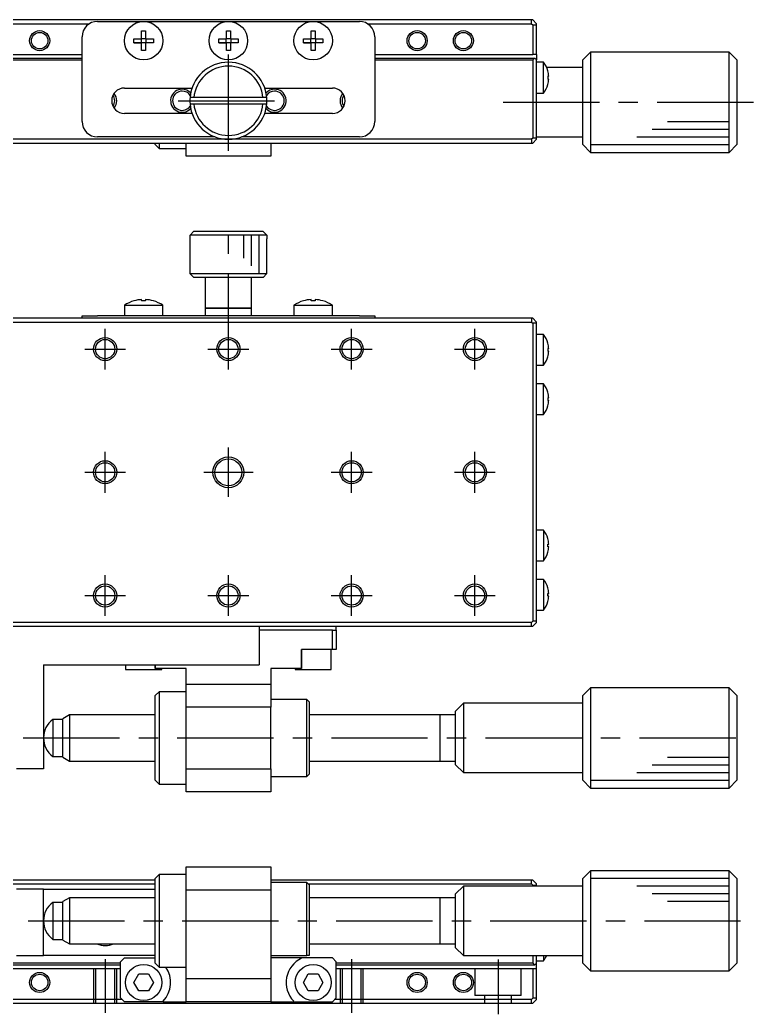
# Model space of a CAD drawing. Extents: x 18 to 300, y 13 to 153.
# Drawn here: x 66.6 to 162.1, y 23.5 to 152.6 of the extents above; entities that cross this region are included whole.
import ezdxf

# ---------------------------------------------------------------- set-up
doc = ezdxf.new("R2010")
doc.units = 0
doc.header["$LTSCALE"] = 10
doc.linetypes.add('CENTER', pattern=[2, 1.25, -0.25, 0.25, -0.25])
doc.linetypes.add('DASHED', pattern=[3.5, 2, -1.5])
doc.layers.get('0').update_dxf_attribs({"linetype": 'CONTINUOUS'})
doc.layers.add('CENTER', color=1, linetype='CENTER')

msp = doc.modelspace()

# ---------------------------------------------------------------- linework, layer by layer
at = {"color": 7, "linetype": 'CONTINUOUS'}
for p, q in [((133.044929, 152.6), (54.344929, 152.6)), ((76.694929, 152.4), (82.694929, 152.4)), ((82.694929, 152.4), (93.694929, 152.4)), ((93.694929, 152.4), (104.694929, 152.4)), ((104.694929, 152.4), (110.694929, 152.4)), ((133.044929, 152.1), (133.044929, 152.6)), ((133.194929, 152.6), (133.044929, 152.6)), ((133.694929, 152.1), (133.194929, 152.6)), ((54.344929, 152.1), (75.641364, 152.1)), ((82.434929, 151.15859), (82.954929, 151.15859)), ((82.434929, 150.16), (82.434929, 151.15859)), ((82.954929, 151.15859), (82.954929, 150.16)), ((93.434929, 151.15859), (93.954929, 151.15859)), ((93.434929, 150.16), (93.434929, 151.15859)), ((93.954929, 151.15859), (93.954929, 150.16)), ((104.434929, 151.15859), (104.954929, 151.15859)), ((104.434929, 150.16), (104.434929, 151.15859)), ((104.954929, 151.15859), (104.954929, 150.16)), ((111.748495, 152.1), (133.044929, 152.1)), ((133.044929, 152.1), (133.194929, 151.95)), ((133.194929, 151.95), (133.194929, 148.1)), ((133.194929, 151.95), (133.694929, 151.95)), ((133.694929, 151.95), (133.694929, 152.1)), ((133.694929, 148.1), (133.694929, 151.95)), ((74.694929, 139.4), (74.694929, 150.4)), ((81.43634, 149.64), (81.43634, 150.16)), ((81.43634, 150.16), (82.434929, 150.16)), ((82.393555, 149.64), (82.393555, 150.16)), ((82.434929, 150.201375), (82.954929, 150.201375)), ((82.954929, 150.16), (83.953519, 150.16)), ((82.996304, 150.16), (82.996304, 149.64)), ((83.953519, 150.16), (83.953519, 149.64)), ((92.43634, 149.64), (92.43634, 150.16)), ((92.43634, 150.16), (93.434929, 150.16)), ((93.393555, 149.64), (93.393555, 150.16)), ((93.434929, 150.201375), (93.954929, 150.201375)), ((93.954929, 150.16), (94.953519, 150.16)), ((93.996304, 150.16), (93.996304, 149.64)), ((94.953519, 150.16), (94.953519, 149.64)), ((103.43634, 149.64), (103.43634, 150.16)), ((103.43634, 150.16), (104.434929, 150.16)), ((104.393555, 149.64), (104.393555, 150.16)), ((104.434929, 150.201375), (104.954929, 150.201375)), ((104.954929, 150.16), (105.953519, 150.16)), ((104.996304, 150.16), (104.996304, 149.64)), ((105.953519, 150.16), (105.953519, 149.64)), ((112.694929, 150.4), (112.694929, 139.4)), ((82.434929, 149.64), (81.43634, 149.64)), ((81.43634, 149.64), (82.393555, 149.64)), ((82.434929, 149.64), (82.393555, 149.64)), ((82.434929, 148.64141), (82.434929, 149.64)), ((82.954929, 149.598625), (82.434929, 149.598625)), ((82.954929, 148.64141), (82.434929, 148.64141)), ((82.954929, 149.64), (82.954929, 148.64141)), ((83.953519, 149.64), (82.954929, 149.64)), ((82.996304, 149.64), (82.954929, 149.64)), ((83.953519, 149.64), (82.996304, 149.64)), ((93.434929, 149.64), (92.43634, 149.64)), ((92.43634, 149.64), (93.393555, 149.64)), ((93.434929, 149.64), (93.393555, 149.64)), ((93.434929, 148.64141), (93.434929, 149.64)), ((93.954929, 149.598625), (93.434929, 149.598625)), ((93.954929, 148.64141), (93.434929, 148.64141)), ((93.954929, 149.64), (93.954929, 148.64141)), ((94.953519, 149.64), (93.954929, 149.64)), ((93.996304, 149.64), (93.954929, 149.64)), ((94.953519, 149.64), (93.996304, 149.64)), ((104.434929, 149.64), (103.43634, 149.64)), ((103.43634, 149.64), (104.393555, 149.64)), ((104.434929, 149.64), (104.393555, 149.64)), ((104.434929, 148.64141), (104.434929, 149.64)), ((104.954929, 149.598625), (104.434929, 149.598625)), ((104.954929, 148.64141), (104.434929, 148.64141)), ((104.954929, 149.64), (104.954929, 148.64141)), ((105.953519, 149.64), (104.954929, 149.64)), ((104.996304, 149.64), (104.954929, 149.64)), ((105.953519, 149.64), (104.996304, 149.64)), ((74.694929, 147.6), (53.994929, 147.6)), ((54.194929, 148.1), (74.694929, 148.1)), ((54.194929, 147.4), (74.694929, 147.4)), ((112.694929, 148.1), (133.194929, 148.1)), ((133.394929, 147.6), (112.694929, 147.6)), ((112.694929, 147.4), (133.194929, 147.4)), ((133.694929, 148.1), (133.194929, 148.1)), ((133.394929, 147.6), (133.194929, 147.4)), ((133.194929, 147.4), (133.194929, 137.25)), ((133.494929, 147.6), (133.394929, 147.6)), ((133.694929, 147.4), (133.494929, 147.6)), ((133.694929, 148.1), (133.694929, 147.4)), ((133.694929, 145.9), (133.694929, 147.4)), ((140.694929, 148.4), (139.694929, 147.4)), ((139.694929, 146.4), (139.694929, 147.4)), ((139.694929, 136.4), (139.694929, 147.399774)), ((158.694929, 148.4), (140.694929, 148.4)), ((140.694929, 148.4), (140.694929, 148.399733)), ((140.694929, 148.399733), (140.694929, 135.4)), ((159.694929, 147.4), (158.694929, 148.4)), ((158.694929, 148.399733), (158.694929, 148.4)), ((158.694929, 135.4), (158.694929, 148.399733)), ((159.694929, 147.399774), (159.694929, 136.4)), ((134.592929, 147.1), (133.694929, 147.1)), ((133.694929, 144.3), (133.694929, 145.9)), ((134.592929, 143.1), (134.592929, 147.1)), ((139.694929, 146.4), (135.018968, 146.4)), ((135.169074, 145.988616), (135.164451, 145.986361)), ((139.694929, 137.4), (139.694929, 146.4)), ((139.694929, 137.4), (139.694929, 146.399815)), ((135.284788, 145.28), (135.164451, 145.28)), ((135.164451, 145.28), (135.164451, 144.92)), ((135.164451, 144.92), (135.284788, 144.92)), ((80.194929, 143.75), (88.975025, 143.75)), ((98.414834, 143.75), (107.194929, 143.75)), ((133.694929, 137.25), (133.694929, 144.3)), ((135.164451, 144.213639), (135.169074, 144.211384)), ((89.212742, 142.5), (88.710955, 142.5)), ((98.177116, 142.5), (89.212742, 142.5)), ((98.678904, 142.5), (98.177116, 142.5)), ((133.694929, 143.1), (134.592929, 143.1)), ((88.710955, 141.7), (89.212742, 141.7)), ((89.212742, 141.7), (98.177116, 141.7)), ((98.177116, 141.7), (98.678904, 141.7)), ((88.975025, 140.45), (80.194929, 140.45)), ((107.194929, 140.45), (98.414834, 140.45)), ((93.694929, 137.1), (54.344929, 137.1)), ((91.989057, 137.4), (76.694929, 137.4)), ((133.044929, 137.1), (93.694929, 137.1)), ((110.694929, 137.4), (95.400802, 137.4)), ((133.194929, 137.25), (133.044929, 137.1)), ((133.044929, 137.1), (133.044929, 136.6)), ((133.694929, 137.25), (133.194929, 137.25)), ((133.694929, 137.1), (133.194929, 136.6)), ((133.694929, 137.4), (139.694929, 137.4)), ((133.694929, 137.1), (133.694929, 137.25)), ((139.694929, 136.4), (139.694929, 137.4)), ((54.344929, 136.6), (133.044929, 136.6)), ((84.194929, 136.4), (84.194929, 136.6)), ((84.194929, 136.4), (84.694929, 135.9)), ((84.694929, 136.6), (84.694929, 135.9)), ((84.694929, 135.9), (88.194929, 135.9)), ((88.194929, 134.9), (88.194929, 136.6)), ((99.194929, 136.6), (99.194929, 134.9)), ((133.044929, 136.6), (133.194929, 136.6)), ((139.694929, 136.4), (140.694929, 135.4)), ((158.694929, 135.4), (159.694929, 136.4)), ((99.194929, 134.9), (88.194929, 134.9)), ((140.694929, 135.4), (158.694929, 135.4)), ((88.694929, 124.15), (88.710955, 124.15)), ((88.694929, 124.15), (88.694929, 119.65)), ((88.710955, 124.65), (89.212742, 125.15)), ((88.710955, 124.15), (88.710955, 124.65)), ((98.678904, 124.65), (88.710955, 124.65)), ((89.212742, 125.15), (98.177116, 125.15)), ((98.177116, 125.15), (98.678904, 124.65)), ((98.678904, 124.65), (98.678904, 124.15)), ((98.678904, 124.15), (98.694929, 124.15)), ((98.694929, 119.65), (98.694929, 124.15)), ((88.694929, 119.65), (98.694929, 119.65)), ((88.694929, 119.65), (89.194929, 119.15)), ((98.194929, 119.15), (89.194929, 119.15)), ((90.694929, 119.15), (90.694929, 115.15)), ((96.694929, 115.15), (96.694929, 119.15)), ((98.194929, 119.15), (98.694929, 119.65)), ((82.434929, 116.112581), (82.434929, 116.284953)), ((82.954929, 116.284953), (82.954929, 116.112581)), ((104.434929, 116.112581), (104.434929, 116.284953)), ((104.954929, 116.284953), (104.954929, 116.112581)), ((80.194929, 115.541657), (85.194929, 115.541657)), ((80.194929, 115.541657), (80.194929, 114.15)), ((81.43634, 116.112581), (81.432997, 116.119436)), ((81.43634, 116.112581), (81.432997, 116.119436)), ((82.954929, 116.112581), (82.434929, 116.112581)), ((83.956862, 116.119436), (83.953519, 116.112581)), ((83.956862, 116.119436), (83.953519, 116.112581)), ((85.194929, 114.15), (85.194929, 115.541657)), ((90.694929, 115.15), (96.694929, 115.15)), ((96.694929, 115.15), (90.694929, 115.15)), ((90.694929, 115.15), (90.694929, 114.15)), ((96.694929, 114.15), (96.694929, 115.15)), ((102.194929, 115.541657), (107.194929, 115.541657)), ((102.194929, 115.541657), (102.194929, 114.15)), ((103.43634, 116.112581), (103.432997, 116.119436)), ((103.43634, 116.112581), (103.432997, 116.119436)), ((104.954929, 116.112581), (104.434929, 116.112581)), ((105.956862, 116.119436), (105.953519, 116.112581)), ((105.956862, 116.119436), (105.953519, 116.112581)), ((107.194929, 114.15), (107.194929, 115.541657)), ((133.044929, 113.85), (54.344929, 113.85)), ((74.694929, 113.85), (74.694929, 114.15)), ((74.694929, 114.15), (76.694929, 114.15)), ((81.619929, 114.15), (76.694929, 114.15)), ((83.769929, 114.15), (81.619929, 114.15)), ((92.619929, 114.15), (83.769929, 114.15)), ((94.769929, 114.15), (92.619929, 114.15)), ((103.619929, 114.15), (94.769929, 114.15)), ((105.769929, 114.15), (103.619929, 114.15)), ((110.694929, 114.15), (105.769929, 114.15)), ((110.694929, 114.15), (112.694929, 114.15)), ((112.694929, 114.15), (112.694929, 113.85)), ((133.044929, 113.85), (133.044929, 113.35)), ((133.194929, 113.85), (133.044929, 113.85)), ((133.694929, 113.35), (133.194929, 113.85)), ((54.344929, 113.35), (133.044929, 113.35)), ((133.044929, 113.35), (133.194929, 113.2)), ((133.194929, 113.2), (133.194929, 74.5)), ((133.694929, 113.2), (133.194929, 113.2)), ((133.694929, 113.2), (133.694929, 113.35)), ((133.694929, 111.75), (133.694929, 113.2)), ((133.694929, 104.15), (133.694929, 111.75)), ((134.592929, 111.75), (133.694929, 111.75)), ((134.592929, 107.75), (134.592929, 111.75)), ((135.169074, 110.638616), (135.164451, 110.636361)), ((135.169074, 110.638616), (135.164451, 110.636361)), ((135.284788, 109.93), (135.164451, 109.93)), ((135.164451, 109.93), (135.164451, 109.57)), ((135.164451, 109.57), (135.284788, 109.57)), ((135.164451, 108.863639), (135.169074, 108.861384)), ((135.164451, 108.863639), (135.169074, 108.861384)), ((133.694929, 107.75), (134.592929, 107.75)), ((134.592929, 105.35), (133.694929, 105.35)), ((134.592929, 101.35), (134.592929, 105.35)), ((133.694929, 102.55), (133.694929, 104.15)), ((135.169074, 104.238616), (135.164451, 104.236361)), ((135.169074, 104.238616), (135.164451, 104.236361)), ((135.284788, 103.53), (135.164451, 103.53)), ((135.164451, 103.53), (135.164451, 103.17)), ((133.694929, 85.15), (133.694929, 102.55)), ((135.164451, 103.17), (135.284788, 103.17)), ((135.164451, 102.463639), (135.169074, 102.461384)), ((135.164451, 102.463639), (135.169074, 102.461384)), ((133.694929, 101.35), (134.592929, 101.35)), ((134.592929, 86.35), (133.694929, 86.35)), ((134.592929, 86.35), (134.592929, 82.35)), ((135.164451, 85.236361), (135.169074, 85.238616)), ((135.164451, 85.236361), (135.169074, 85.238616)), ((133.694929, 83.55), (133.694929, 85.15)), ((135.164451, 84.17), (135.164451, 84.53)), ((135.164451, 84.53), (135.284788, 84.53)), ((135.284788, 84.17), (135.164451, 84.17)), ((133.694929, 75.95), (133.694929, 83.55)), ((135.169074, 83.461384), (135.164451, 83.463639)), ((135.169074, 83.461384), (135.164451, 83.463639)), ((133.694929, 82.35), (134.592929, 82.35)), ((134.592929, 79.95), (133.694929, 79.95)), ((134.592929, 79.95), (134.592929, 75.95)), ((135.164451, 78.836361), (135.169074, 78.838616)), ((135.164451, 78.836361), (135.169074, 78.838616)), ((135.164451, 77.77), (135.164451, 78.13)), ((135.164451, 78.13), (135.284788, 78.13)), ((135.284788, 77.77), (135.164451, 77.77)), ((135.169074, 77.061384), (135.164451, 77.063639)), ((135.169074, 77.061384), (135.164451, 77.063639)), ((133.694929, 74.5), (133.694929, 75.95)), ((133.694929, 75.95), (134.592929, 75.95)), ((133.044929, 74.35), (54.344929, 74.35)), ((54.344929, 73.85), (133.044929, 73.85)), ((97.694929, 73.85), (97.694929, 68.85)), ((107.694931, 73.35), (107.694931, 73.85)), ((133.194929, 74.5), (133.044929, 74.35)), ((133.044929, 73.85), (133.044929, 74.35)), ((133.044929, 73.85), (133.194929, 73.85)), ((133.694929, 74.5), (133.194929, 74.5)), ((133.194929, 73.85), (133.694929, 74.35)), ((133.694929, 74.35), (133.694929, 74.5)), ((107.194929, 73.35), (97.694929, 73.35)), ((107.194929, 70.85), (107.194929, 73.35)), ((107.194929, 73.35), (107.694931, 73.35)), ((107.694931, 73.35), (107.694929, 70.85)), ((103.180483, 68.35), (103.180483, 70.85)), ((107.194929, 70.85), (103.180483, 70.85)), ((103.189584, 70.85), (103.189584, 68.35)), ((107.044929, 68.25), (107.044929, 70.85)), ((107.694929, 70.85), (107.194929, 70.85)), ((69.694929, 68.85), (97.694929, 68.85)), ((69.694929, 68.85), (69.694929, 55.35)), ((80.344929, 68.85), (80.344929, 68.25)), ((84.200275, 68.35), (84.200275, 68.85)), ((84.209376, 68.85), (84.209376, 68.35)), ((80.344929, 68.25), (82.694929, 68.25)), ((82.694929, 68.25), (85.044929, 68.25)), ((84.209376, 68.35), (84.200275, 68.35)), ((88.194929, 68.35), (84.209376, 68.35)), ((85.044929, 68.25), (85.044929, 68.35)), ((88.194929, 66.35), (88.194929, 68.35)), ((103.180483, 68.35), (99.194929, 68.35)), ((99.194929, 68.35), (99.194929, 66.35)), ((102.344929, 68.35), (102.344929, 68.25)), ((102.344929, 68.25), (104.694929, 68.25)), ((103.189584, 68.35), (103.180483, 68.35)), ((104.694929, 68.25), (107.044929, 68.25)), ((88.194929, 66.35), (99.194929, 66.35)), ((88.194929, 63.35), (88.194929, 66.35)), ((99.194929, 66.35), (99.194929, 63.35)), ((140.694929, 65.85), (139.694929, 64.85)), ((140.694929, 65.85), (140.694929, 52.85)), ((158.694929, 65.85), (140.694929, 65.85)), ((158.694929, 52.85), (158.694929, 65.85)), ((159.694929, 64.85), (158.694929, 65.85)), ((84.694929, 65.35), (84.194929, 64.85)), ((84.194929, 53.85), (84.194929, 64.85)), ((84.694929, 65.35), (84.694929, 53.35)), ((88.194929, 65.35), (84.694929, 65.35)), ((139.694929, 53.85), (139.694929, 64.85)), ((159.694929, 64.85), (159.694929, 53.85)), ((99.194929, 63.35), (88.194929, 63.35)), ((88.194929, 55.35), (88.194929, 63.35)), ((103.894929, 64.35), (99.194929, 64.35)), ((99.194929, 55.35), (99.194929, 63.35)), ((103.894929, 54.35), (103.894929, 64.35)), ((104.194929, 64.05), (103.894929, 64.35)), ((104.194929, 64.05), (104.194929, 54.65)), ((124.194929, 63.85), (123.194929, 62.85)), ((124.194929, 63.85), (124.194929, 54.85)), ((139.694929, 63.85), (124.194929, 63.85)), ((73.060955, 62.35), (72.194929, 61.85)), ((73.060955, 62.35), (73.060955, 56.35)), ((84.194929, 62.35), (73.060955, 62.35)), ((121.194929, 62.35), (104.194929, 62.35)), ((121.194929, 62.35), (121.189929, 62.35)), ((121.194929, 56.349995), (121.194929, 62.350005)), ((121.199929, 62.35), (121.194929, 62.35)), ((123.194929, 62.35), (121.194929, 62.35)), ((123.194929, 55.85), (123.194929, 62.85)), ((70.894929, 61.75), (70.894929, 59.328264)), ((72.194929, 61.75), (70.894929, 61.75)), ((72.194929, 56.85), (72.194929, 61.85)), ((70.894929, 59.328264), (70.894929, 56.95)), ((70.894929, 56.95), (72.194929, 56.95)), ((72.194929, 56.85), (73.060955, 56.35)), ((73.060955, 56.35), (84.194929, 56.35)), ((104.194929, 56.35), (121.194929, 56.35)), ((121.189929, 56.35), (121.194929, 56.35)), ((121.194929, 56.35), (121.199929, 56.35)), ((121.194929, 56.35), (123.194929, 56.35)), ((123.194929, 55.85), (124.194929, 54.85)), ((69.694929, 55.35), (66.194929, 55.35)), ((88.194929, 55.35), (99.194929, 55.35)), ((88.194929, 52.35), (88.194929, 55.35)), ((99.194929, 55.35), (99.194929, 52.35)), ((99.194929, 54.35), (103.894929, 54.35)), ((103.894929, 54.35), (104.194929, 54.65)), ((124.194929, 54.85), (139.694929, 54.85)), ((84.194929, 53.85), (84.694929, 53.35)), ((84.694929, 53.35), (88.194929, 53.35)), ((139.694929, 53.85), (140.694929, 52.85)), ((158.694929, 52.85), (159.694929, 53.85)), ((99.194929, 52.35), (88.194929, 52.35)), ((140.694929, 52.85), (158.694929, 52.85)), ((84.694929, 41.6), (84.194929, 41.1)), ((84.694929, 41.6), (84.694929, 29.6)), ((88.194929, 41.6), (84.694929, 41.6)), ((88.194929, 42.6), (99.194929, 42.6)), ((88.194929, 39.6), (88.194929, 42.6)), ((99.194929, 42.6), (99.194929, 39.6)), ((140.694929, 42.1), (139.694929, 41.1)), ((158.694929, 42.1), (140.694929, 42.1)), ((140.694929, 42.1), (140.694929, 29.1)), ((159.694929, 41.1), (158.694929, 42.1)), ((158.694929, 29.1), (158.694929, 42.1)), ((84.194929, 40.9), (54.344929, 40.9)), ((54.344929, 40.4), (84.194929, 40.4)), ((84.194929, 30.1), (84.194929, 41.1)), ((133.044929, 40.9), (99.194929, 40.9)), ((103.894929, 40.6), (99.194929, 40.6)), ((103.894929, 31.1), (103.894929, 40.6)), ((104.194929, 40.3), (103.894929, 40.6)), ((104.094929, 40.4), (133.044929, 40.4)), ((104.194929, 40.3), (104.194929, 31.1)), ((124.194929, 40.1), (123.194929, 39.1)), ((139.694929, 40.1), (124.194929, 40.1)), ((124.194929, 40.1), (124.194929, 31.1)), ((133.044929, 40.4), (133.044929, 40.9)), ((133.194929, 40.9), (133.044929, 40.9)), ((133.044929, 40.4), (133.194929, 40.25)), ((133.694929, 40.4), (133.194929, 40.9)), ((133.194929, 40.25), (133.194929, 40.1)), ((133.194929, 40.25), (133.694929, 40.25)), ((133.694929, 40.25), (133.694929, 40.4)), ((133.694929, 40.1), (133.694929, 40.25)), ((139.694929, 30.1), (139.694929, 41.1)), ((159.694929, 41.1), (159.694929, 30.1)), ((159.694929, 41.1), (159.694929, 30.100226)), ((69.694929, 39.7), (66.194929, 39.7)), ((69.694929, 31.1), (69.694929, 39.7)), ((69.694929, 39.7), (84.194929, 39.7)), ((99.194929, 39.6), (88.194929, 39.6)), ((88.194929, 28.1), (88.194929, 39.6)), ((99.194929, 39.6), (99.194929, 28.1)), ((123.194929, 32.1), (123.194929, 39.1)), ((72.194929, 38), (70.894929, 38)), ((70.894929, 37.999902), (70.894929, 33.2)), ((73.060955, 38.6), (72.194929, 38.1)), ((72.194929, 33.1), (72.194929, 38.1)), ((84.19491, 38.6), (73.060955, 38.6)), ((73.060955, 38.6), (73.060955, 32.6)), ((121.194929, 38.6), (104.194949, 38.6)), ((121.194929, 35.286414), (121.194929, 38.600005)), ((123.194929, 38.6), (121.194929, 38.6)), ((121.194929, 32.599995), (121.194929, 35.286414)), ((70.894929, 33.2), (72.194929, 33.2)), ((72.194929, 33.1), (73.060955, 32.6)), ((73.060955, 32.6), (84.19491, 32.6)), ((104.194949, 32.6), (121.194929, 32.6)), ((121.189929, 32.6), (121.194929, 32.6)), ((121.194929, 32.599995), (121.194929, 33.1)), ((121.194929, 32.6), (123.194929, 32.6)), ((121.194929, 32.6), (121.199929, 32.6)), ((66.194929, 31.1), (69.694929, 31.1)), ((84.194929, 31.1), (69.694929, 31.1)), ((99.194929, 31.1), (103.894929, 31.1)), ((104.194929, 31.1), (103.894929, 31.1)), ((123.194929, 32.1), (124.194929, 31.1)), ((124.194929, 31.1), (139.694929, 31.1)), ((133.194929, 31.1), (133.194929, 30.1)), ((133.694929, 30.1), (133.694929, 31.1)), ((134.592929, 31.1), (134.592929, 30.4)), ((53.994929, 29.9), (79.694929, 29.9)), ((79.694929, 30.1), (54.194929, 30.1)), ((80.194929, 30.8), (79.694929, 30.3)), ((79.694929, 25.6), (79.694929, 30.3)), ((80.194929, 30.8), (84.194929, 30.8)), ((84.194929, 30.1), (84.694929, 29.6)), ((103.180483, 30.8), (99.194929, 30.8)), ((103.189584, 30.759736), (103.180483, 30.8)), ((107.194929, 30.8), (103.180483, 30.8)), ((107.694929, 30.3), (107.194929, 30.8)), ((107.694929, 25.6), (107.694929, 30.3)), ((133.194929, 30.1), (107.694929, 30.1)), ((107.694929, 29.9), (133.394929, 29.9)), ((133.194929, 30.1), (133.394929, 29.9)), ((133.394929, 29.9), (133.494929, 29.9)), ((133.494929, 29.9), (133.694929, 30.1)), ((133.694929, 30.4), (134.592929, 30.4)), ((133.694929, 29.4), (133.694929, 30.1)), ((139.694929, 30.1), (140.694929, 29.1)), ((158.694929, 29.1), (159.694929, 30.1)), ((54.194929, 29.4), (79.694929, 29.4)), ((81.424759, 27.6), (82.059844, 28.7)), ((82.059844, 28.7), (83.330015, 28.7)), ((83.330015, 28.7), (83.9651, 27.6)), ((84.694929, 29.6), (88.194929, 29.6)), ((103.424759, 27.6), (104.059844, 28.7)), ((104.059844, 28.7), (105.330015, 28.7)), ((105.330015, 28.7), (105.9651, 27.6)), ((107.694929, 29.4), (133.194929, 29.4)), ((133.194929, 29.4), (133.194929, 25.55)), ((133.194929, 29.4), (133.694929, 29.4)), ((133.694929, 25.55), (133.694929, 29.4)), ((140.694929, 29.1), (158.694929, 29.1)), ((82.059844, 26.5), (81.424759, 27.6)), ((83.9651, 27.6), (83.330015, 26.5)), ((88.194929, 28.1), (99.194929, 28.1)), ((88.194929, 25.1), (88.194929, 28.1)), ((99.194929, 28.1), (99.194929, 25.1)), ((104.059844, 26.5), (103.424759, 27.6)), ((105.9651, 27.6), (105.330015, 26.5)), ((83.330015, 26.5), (82.059844, 26.5)), ((105.330015, 26.5), (104.059844, 26.5)), ((79.894929, 25.4), (54.344929, 25.4)), ((54.344929, 24.9), (133.044929, 24.9)), ((79.694929, 25.6), (80.194929, 25.1)), ((85.242457, 25.1), (80.194929, 25.1)), ((85.213085, 25.169179), (85.242457, 25.1)), ((85.242457, 25.1), (88.194929, 25.1)), ((99.194929, 25.1), (88.194929, 25.1)), ((99.194929, 25.1), (102.147402, 25.1)), ((102.147402, 25.1), (102.176774, 25.169179)), ((102.147402, 25.1), (107.194929, 25.1)), ((107.194929, 25.1), (107.694929, 25.6)), ((133.044929, 25.4), (107.494929, 25.4)), ((133.194929, 25.55), (133.044929, 25.4)), ((133.044929, 24.9), (133.044929, 25.4)), ((133.044929, 24.9), (133.194929, 24.9)), ((133.694929, 25.55), (133.194929, 25.55)), ((133.194929, 24.9), (133.694929, 25.4)), ((133.694929, 25.4), (133.694929, 25.55))]:
    msp.add_line(p, q, dxfattribs=at)
at = {"color": 3, "linetype": 'CONTINUOUS'}
for p, q in [((148.694929, 138.4), (158.694929, 138.4)), ((150.694929, 139.4), (158.694929, 139.4)), ((146.694929, 137.4), (158.694929, 137.4)), ((140.694929, 136.4), (158.694929, 136.4)), ((95.694929, 121.65), (95.694929, 124.65)), ((96.694929, 120.65), (96.694929, 124.65)), ((97.694929, 119.65), (97.694929, 124.65)), ((150.694929, 56.85), (158.694929, 56.85)), ((148.694929, 55.85), (158.694929, 55.85)), ((146.694929, 54.85), (158.694929, 54.85)), ((140.694929, 53.85), (158.694929, 53.85)), ((158.694929, 41.1), (140.694929, 41.1)), ((158.694929, 40.1), (146.694929, 40.1)), ((158.694929, 39.1), (148.694929, 39.1)), ((158.694929, 38.1), (150.694929, 38.1))]:
    msp.add_line(p, q, dxfattribs=at)
at = {"color": 3, "linetype": 'DASHED'}
for p, q in [((76.194934, 29.4), (76.194934, 24.9)), ((76.444929, 29.4), (76.444929, 24.9)), ((78.944929, 24.9), (78.944929, 29.4)), ((79.194924, 24.9), (79.194924, 29.4)), ((108.194934, 29.4), (108.194934, 24.9)), ((108.444929, 29.4), (108.444929, 24.9)), ((110.944929, 24.9), (110.944929, 29.4)), ((111.194924, 24.9), (111.194924, 29.4)), ((125.694929, 29.4), (125.694929, 25.9)), ((131.694929, 25.9), (131.694929, 29.4)), ((131.694929, 25.9), (125.694929, 25.9)), ((126.944929, 25.9), (126.944929, 24.9)), ((130.444929, 24.9), (130.444929, 25.9))]:
    msp.add_line(p, q, dxfattribs=at)
at = {"color": 7, "linetype": 'CONTINUOUS'}
for centre, radius in [((82.694929, 149.9), 2.5), ((93.694929, 149.9), 2.5), ((104.694929, 149.9), 2.5), ((69.194929, 149.9), 1.075), ((118.194929, 149.9), 1.075), ((124.194929, 149.9), 1.075), ((77.694929, 109.85), 1.25), ((93.694929, 109.85), 1.25), ((109.694929, 109.85), 1.25), ((125.694929, 109.85), 1.25), ((93.694929, 93.85), 2), ((93.694929, 93.85), 1.75), ((77.694929, 93.85), 1.25), ((109.694929, 93.85), 1.25), ((125.694929, 93.85), 1.25), ((77.694929, 77.85), 1.25), ((93.694929, 77.85), 1.25), ((109.694929, 77.85), 1.25), ((125.694929, 77.85), 1.25), ((82.694929, 27.6), 2.35), ((104.694929, 27.6), 2.35), ((69.194929, 27.6), 1.075), ((118.194929, 27.6), 1.075), ((124.194929, 27.6), 1.075)]:
    msp.add_circle(centre, radius, dxfattribs=at)
at = {"color": 3, "linetype": 'CONTINUOUS'}
for centre, radius in [((69.194929, 149.9), 1.3), ((118.194929, 149.9), 1.3), ((124.194929, 149.9), 1.3), ((77.694929, 109.85), 1.5), ((93.694929, 109.85), 1.5), ((109.694929, 109.85), 1.5), ((125.694929, 109.85), 1.5), ((77.694929, 93.85), 1.5), ((109.694929, 93.85), 1.5), ((125.694929, 93.85), 1.5), ((77.694929, 77.85), 1.5), ((93.694929, 77.85), 1.5), ((109.694929, 77.85), 1.5), ((125.694929, 77.85), 1.5), ((69.194929, 27.6), 1.3), ((118.194929, 27.6), 1.3), ((124.194929, 27.6), 1.3)]:
    msp.add_circle(centre, radius, dxfattribs=at)
at = {"color": 7, "linetype": 'CONTINUOUS'}
for centre, radius, start, end in [((76.694929, 150.4), 2, 90, 180), ((110.694929, 150.4), 2, 0, 90), ((93.694929, 142.1), 5, 4.588566, 175.411434), ((93.694929, 142.1), 4.5, 5.099689, 174.900311), ((132.094929, 145.1), 3.2, 16.122533, 38.682187), ((132.094929, 145.1), 3.194933, 3.229709, 16.106712), ((132.094929, 145.1), 3.194933, 343.893288, 356.770291), ((80.194929, 142.1), 1.65, 90, 270), ((87.694929, 142.1), 1.25, 90, 326.87706), ((87.694929, 142.1), 1.25, 33.12294, 90), ((99.694929, 142.1), 1.25, 213.12294, 90), ((99.694929, 142.1), 1.25, 90, 146.87706), ((107.194929, 142.1), 1.65, 270, 90), ((132.094929, 145.1), 3.2, 321.317813, 343.877467), ((77.694929, 142.1), 1.25, 324.528078, 35.471922), ((93.694929, 142.1), 5, 175.411434, 184.588566), ((93.694929, 142.1), 5, 355.411434, 4.588566), ((109.694929, 142.1), 1.25, 144.528078, 215.471922), ((93.694929, 142.1), 5, 184.588566, 355.411434), ((93.694929, 142.1), 4.5, 185.099689, 354.900311), ((76.694929, 139.4), 2, 180, 270), ((110.694929, 139.4), 2, 270, 0), ((82.694929, 111.8), 4.492483, 93.317816, 106.26943), ((82.694929, 111.8), 4.492483, 73.73057, 86.682184), ((104.694929, 111.8), 4.492483, 93.317816, 106.26943), ((104.694929, 111.8), 4.492483, 73.73057, 86.682184), ((82.694929, 111.8), 4.5, 106.285843, 123.748989), ((82.694929, 111.8), 4.5, 56.251011, 73.714157), ((104.694929, 111.8), 4.5, 106.285843, 123.748989), ((104.694929, 111.8), 4.5, 56.251011, 73.714157), ((132.094929, 109.75), 3.2, 16.122533, 38.682187), ((132.094929, 109.75), 3.194933, 3.229709, 16.106712), ((132.094929, 109.75), 3.2, 321.317813, 343.877467), ((132.094929, 109.75), 3.194933, 343.893288, 356.770291), ((132.094929, 103.35), 3.2, 16.122533, 38.682187), ((132.094929, 103.35), 3.194933, 3.229709, 16.106712), ((132.094929, 103.35), 3.2, 321.317813, 343.877467), ((132.094929, 103.35), 3.194933, 343.893288, 356.770291), ((132.094929, 84.35), 3.2, 16.122533, 38.682187), ((132.094929, 84.35), 3.194933, 3.229709, 16.106712), ((132.094929, 84.35), 3.194933, 343.893288, 356.770291), ((132.094929, 84.35), 3.2, 321.317813, 343.877467), ((132.094929, 77.95), 3.2, 16.122533, 38.682187), ((132.094929, 77.95), 3.194933, 3.229709, 16.106712), ((132.094929, 77.95), 3.194933, 343.893288, 356.770291), ((132.094929, 77.95), 3.2, 321.317813, 343.877467), ((72.694929, 59.35), 3, 126.869898, 180), ((72.694929, 59.35), 3, 180, 233.130102), ((72.694929, 35.6), 3, 126.869898, 180), ((72.694929, 35.6), 3, 180, 233.130102), ((77.694929, 35.4), 3, 248.96053, 291.616948), ((132.094929, 32.4), 3.2, 321.317813, 336.030518), ((104.694929, 27.6), 3.5, 115.473828, 223.989014), ((82.694929, 27.6), 3.5, 316.010986, 34.849905)]:
    msp.add_arc(centre, radius, start, end, dxfattribs=at)
at = {"color": 3, "linetype": 'CONTINUOUS'}
for centre, start, end in [((87.694929, 142.1), 90, 317.401187), ((87.694929, 142.1), 42.598813, 90), ((99.694929, 142.1), 90, 137.401187), ((99.694929, 142.1), 222.598813, 90), ((77.694929, 142.1), 320.383831, 39.616169), ((109.694929, 142.1), 140.383831, 219.616169)]:
    msp.add_arc(centre, 1.5, start, end, dxfattribs=at)
at = {"layer": 'CENTER', "color": 1, "linetype": 'CENTER'}
for p, q in [((93.694929, 135.6), (93.694929, 148.6)), ((87.194929, 142.1), (100.194929, 142.1)), ((129.35, 141.9), (162.07, 141.9)), ((93.694929, 107.2), (93.694929, 126.87)), ((77.694929, 107.2), (77.694929, 112.5)), ((109.694929, 107.2), (109.694929, 112.5)), ((125.694929, 107.2), (125.694929, 112.5)), ((75.044929, 109.85), (80.344929, 109.85)), ((91.044929, 109.85), (96.344929, 109.85)), ((107.044929, 109.85), (112.344929, 109.85)), ((123.044929, 109.85), (128.344929, 109.85)), ((93.694929, 90.65), (93.694929, 97.05)), ((77.694929, 91.2), (77.694929, 96.5)), ((109.694929, 91.2), (109.694929, 96.5)), ((125.694929, 91.2), (125.694929, 96.5)), ((75.044929, 93.85), (80.344929, 93.85)), ((90.494929, 93.85), (96.894929, 93.85)), ((107.044929, 93.85), (112.344929, 93.85)), ((123.044929, 93.85), (128.344929, 93.85)), ((77.694929, 75.2), (77.694929, 80.5)), ((93.694929, 75.2), (93.694929, 80.5)), ((109.694929, 75.2), (109.694929, 80.5)), ((125.694929, 75.2), (125.694929, 80.5)), ((75.044929, 77.85), (80.344929, 77.85)), ((91.044929, 77.85), (96.344929, 77.85)), ((107.044929, 77.85), (112.344929, 77.85)), ((123.044929, 77.85), (128.344929, 77.85)), ((67.06, 59.35), (161.34, 59.35)), ((67.69, 35.6), (161.47, 35.6)), ((77.694929, 30.625), (77.694929, 23.675)), ((109.694929, 30.625), (109.694929, 23.675)), ((128.694929, 30.575), (128.694929, 23.49))]:
    msp.add_line(p, q, dxfattribs=at)

doc.saveas('drawing.dxf')
